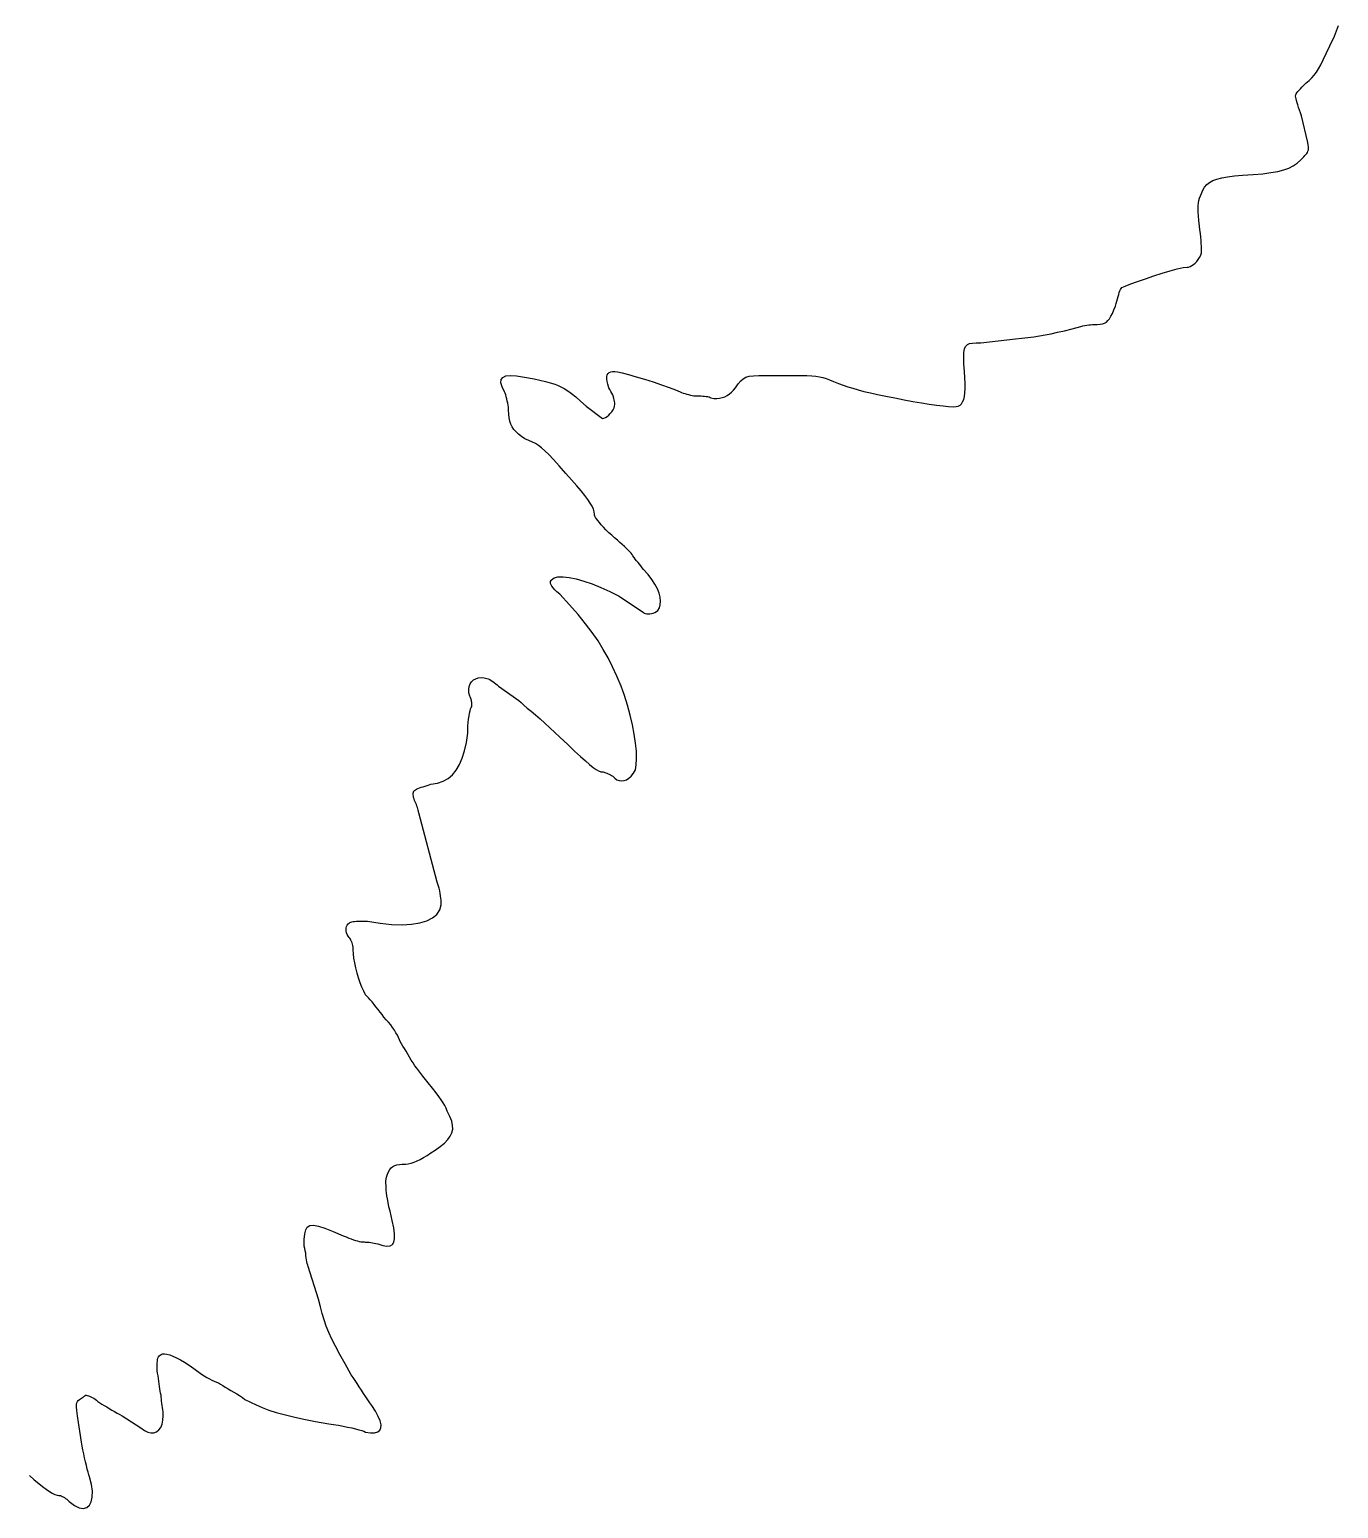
# Model space of a CAD drawing. Extents: x 0.1 to 12, y 0.1 to 13.2.
# Drawn here: x 5.993 to 7.916, y 1.566 to 3.74 of the extents above; entities that cross this region are included whole.
import ezdxf

# ---------------------------------------------------------------- set-up
doc = ezdxf.new("R2010")
doc.units = 0
doc.layers.get('0').update_dxf_attribs({"color": 5, "linetype": 'CONTINUOUS'})

msp = doc.modelspace()

# ---------------------------------------------------------------- linework, layer by layer
at = {"linetype": 'CONTINUOUS'}
msp.add_lwpolyline([(5.9927, 1.6148), (5.9998, 1.6086), (6.0062, 1.6032), (6.012, 1.5986), (6.0173, 1.5946), (6.022, 1.5914), (6.0261, 1.5888), (6.0299, 1.587), (6.0332, 1.5859), (6.036, 1.5856), (6.037, 1.5855), (6.0382, 1.5852), (6.0395, 1.5848), (6.0409, 1.5841), (6.0424, 1.5833), (6.044, 1.5823), (6.0457, 1.5812), (6.0475, 1.5798), (6.0492, 1.5783), (6.0511, 1.5766), (6.0588, 1.5707), (6.0657, 1.5674), (6.0717, 1.5664), (6.0768, 1.5676), (6.0807, 1.571), (6.0835, 1.5761), (6.085, 1.5831), (6.0852, 1.5916), (6.0839, 1.6015), (6.0811, 1.6126), (6.0801, 1.6157), (6.079, 1.6197), (6.0777, 1.6242), (6.0764, 1.6293), (6.0751, 1.6348), (6.0737, 1.6405), (6.0724, 1.6464), (6.0712, 1.6523), (6.0701, 1.6581), (6.0691, 1.6637), (6.0666, 1.6799), (6.0647, 1.6927), (6.0633, 1.7026), (6.0624, 1.7101), (6.0619, 1.7155), (6.0619, 1.7192), (6.0624, 1.7218), (6.0632, 1.7236), (6.0644, 1.7251), (6.0661, 1.7267), (6.0678, 1.7276), (6.0693, 1.7285), (6.0707, 1.7293), (6.0718, 1.7301), (6.0728, 1.7309), (6.0736, 1.7315), (6.0743, 1.732), (6.0747, 1.7324), (6.0751, 1.7327), (6.0762, 1.7326), (6.0775, 1.7324), (6.0792, 1.7319), (6.081, 1.7313), (6.083, 1.7305), (6.085, 1.7295), (6.0871, 1.7283), (6.0892, 1.727), (6.0912, 1.7254), (6.0931, 1.7237), (6.096, 1.7218), (6.0991, 1.7198), (6.1026, 1.7177), (6.1062, 1.7155), (6.11, 1.7132), (6.1139, 1.711), (6.1178, 1.7088), (6.1216, 1.7066), (6.1254, 1.7046), (6.1291, 1.7027), (6.1562, 1.6847), (6.1615, 1.6809), (6.1665, 1.6785), (6.1712, 1.6774), (6.1756, 1.6776), (6.1794, 1.679), (6.1828, 1.6817), (6.1855, 1.6854), (6.1875, 1.6902), (6.1887, 1.696), (6.1892, 1.7027), (6.1891, 1.7055), (6.1889, 1.7084), (6.1885, 1.7115), (6.1881, 1.7146), (6.1877, 1.7177), (6.1872, 1.7209), (6.1868, 1.724), (6.1865, 1.727), (6.1863, 1.73), (6.1862, 1.7327), (6.1854, 1.7356), (6.1847, 1.7388), (6.1841, 1.7422), (6.1836, 1.7458), (6.1832, 1.7496), (6.1827, 1.7535), (6.1822, 1.7574), (6.1817, 1.7613), (6.181, 1.7651), (6.1802, 1.7688), (6.1802, 1.773), (6.1802, 1.7767), (6.1803, 1.78), (6.1806, 1.7829), (6.1809, 1.7853), (6.1815, 1.7874), (6.1822, 1.7891), (6.1833, 1.7906), (6.1846, 1.7918), (6.1862, 1.7928), (6.1883, 1.7934), (6.1912, 1.7935), (6.1947, 1.793), (6.1988, 1.7919), (6.2035, 1.7902), (6.2087, 1.7878), (6.2144, 1.7848), (6.2206, 1.7812), (6.2272, 1.7768), (6.2342, 1.7718), (6.2379, 1.7691), (6.2417, 1.7664), (6.2456, 1.7638), (6.2495, 1.7614), (6.2534, 1.759), (6.2572, 1.7569), (6.2608, 1.7549), (6.2642, 1.7532), (6.2674, 1.7518), (6.2703, 1.7508), (6.2732, 1.7489), (6.2766, 1.7468), (6.2804, 1.7446), (6.2844, 1.7423), (6.2887, 1.7399), (6.293, 1.7373), (6.2973, 1.7348), (6.3015, 1.7321), (6.3055, 1.7294), (6.3093, 1.7267), (6.3175, 1.7224), (6.3259, 1.7184), (6.3348, 1.7146), (6.3444, 1.711), (6.3551, 1.7076), (6.367, 1.7042), (6.3805, 1.7009), (6.3957, 1.6976), (6.4129, 1.6942), (6.4324, 1.6907), (6.4396, 1.6897), (6.4467, 1.6886), (6.4536, 1.6873), (6.4601, 1.686), (6.4662, 1.6847), (6.4718, 1.6833), (6.4767, 1.682), (6.4809, 1.6808), (6.4842, 1.6797), (6.4865, 1.6787), (6.4939, 1.6775), (6.4998, 1.6776), (6.5043, 1.6788), (6.5074, 1.6812), (6.509, 1.6847), (6.5092, 1.6893), (6.5079, 1.6949), (6.5052, 1.7015), (6.5011, 1.7092), (6.4955, 1.7177), (6.4927, 1.7216), (6.4898, 1.7259), (6.4867, 1.7305), (6.4836, 1.7353), (6.4805, 1.7402), (6.4773, 1.7452), (6.4742, 1.75), (6.4712, 1.7546), (6.4683, 1.7589), (6.4655, 1.7628), (6.4563, 1.7787), (6.4486, 1.7925), (6.4422, 1.8046), (6.4369, 1.8153), (6.4324, 1.8251), (6.4287, 1.8343), (6.4255, 1.8434), (6.4227, 1.8528), (6.4201, 1.8628), (6.4174, 1.8739), (6.4024, 1.9219), (6.4016, 1.9239), (6.4009, 1.9262), (6.4004, 1.9288), (6.3999, 1.9316), (6.3994, 1.9347), (6.3989, 1.9379), (6.3985, 1.9413), (6.3979, 1.9448), (6.3972, 1.9483), (6.3964, 1.952), (6.3965, 1.9618), (6.3971, 1.9697), (6.3985, 1.9756), (6.4009, 1.9797), (6.4047, 1.982), (6.41, 1.9824), (6.4173, 1.9811), (6.4268, 1.9781), (6.4387, 1.9734), (6.4535, 1.967), (6.4578, 1.9653), (6.4618, 1.9637), (6.4654, 1.9624), (6.4688, 1.9612), (6.4718, 1.9602), (6.4746, 1.9594), (6.4772, 1.9588), (6.4795, 1.9583), (6.4816, 1.9581), (6.4835, 1.958), (6.4846, 1.958), (6.486, 1.9579), (6.4877, 1.9579), (6.4896, 1.9578), (6.4917, 1.9576), (6.4941, 1.9573), (6.4966, 1.9569), (6.4992, 1.9564), (6.5018, 1.9558), (6.5045, 1.955), (6.5119, 1.9528), (6.5179, 1.9519), (6.5226, 1.9523), (6.526, 1.9541), (6.5282, 1.9576), (6.5291, 1.9627), (6.529, 1.9697), (6.5279, 1.9787), (6.5257, 1.9897), (6.5225, 2.003), (6.5209, 2.0098), (6.5196, 2.0158), (6.5186, 2.0211), (6.5178, 2.0258), (6.5173, 2.03), (6.5169, 2.0339), (6.5167, 2.0376), (6.5166, 2.0411), (6.5165, 2.0445), (6.5165, 2.048), (6.5175, 2.0531), (6.5187, 2.0575), (6.5202, 2.0612), (6.522, 2.0643), (6.524, 2.0668), (6.5265, 2.0688), (6.5293, 2.0703), (6.5326, 2.0713), (6.5363, 2.0719), (6.5405, 2.0721), (6.545, 2.0723), (6.5493, 2.0728), (6.5536, 2.0738), (6.5579, 2.0751), (6.5623, 2.077), (6.5669, 2.0792), (6.5718, 2.0819), (6.577, 2.0851), (6.5825, 2.0889), (6.5886, 2.0931), (6.5961, 2.0983), (6.6023, 2.1033), (6.6072, 2.1083), (6.6109, 2.1132), (6.6134, 2.1182), (6.6145, 2.1236), (6.6144, 2.1293), (6.6131, 2.1356), (6.6105, 2.1425), (6.6066, 2.1502), (6.6048, 2.1544), (6.6028, 2.1584), (6.6005, 2.1625), (6.5977, 2.1667), (6.5942, 2.1715), (6.59, 2.1772), (6.5847, 2.1839), (6.5784, 2.1919), (6.5707, 2.2016), (6.5616, 2.2132), (6.5589, 2.217), (6.5562, 2.221), (6.5535, 2.2252), (6.5509, 2.2296), (6.5484, 2.2339), (6.546, 2.2381), (6.5437, 2.2421), (6.5415, 2.2459), (6.5394, 2.2493), (6.5375, 2.2523), (6.5365, 2.2551), (6.535, 2.2583), (6.5333, 2.2617), (6.5312, 2.2654), (6.5289, 2.2691), (6.5263, 2.273), (6.5234, 2.2769), (6.5203, 2.2808), (6.517, 2.2846), (6.5135, 2.2883), (6.5107, 2.292), (6.5078, 2.2958), (6.5048, 2.2996), (6.5018, 2.3034), (6.4989, 2.3071), (6.496, 2.3106), (6.4933, 2.3138), (6.4907, 2.3167), (6.4885, 2.3193), (6.4865, 2.3213), (6.4838, 2.3263), (6.4812, 2.3322), (6.4786, 2.3388), (6.4763, 2.3459), (6.4741, 2.3532), (6.4722, 2.3607), (6.4707, 2.368), (6.4695, 2.375), (6.4687, 2.3816), (6.4685, 2.3874), (6.4684, 2.3893), (6.4681, 2.3913), (6.4677, 2.3934), (6.4672, 2.3955), (6.4666, 2.3975), (6.4659, 2.3995), (6.4651, 2.4013), (6.4642, 2.403), (6.4634, 2.4043), (6.4625, 2.4054), (6.4608, 2.4074), (6.4596, 2.4096), (6.4587, 2.412), (6.4581, 2.4145), (6.458, 2.417), (6.4581, 2.4195), (6.4587, 2.4217), (6.4596, 2.4237), (6.4608, 2.4253), (6.4625, 2.4264), (6.4635, 2.4272), (6.4647, 2.4279), (6.4662, 2.4284), (6.4681, 2.4288), (6.4703, 2.4291), (6.4731, 2.4292), (6.4763, 2.4293), (6.4801, 2.4294), (6.4844, 2.4294), (6.4895, 2.4294), (6.5078, 2.4264), (6.5247, 2.4247), (6.5401, 2.4242), (6.5539, 2.4249), (6.5661, 2.4268), (6.5764, 2.4299), (6.5848, 2.4341), (6.5913, 2.4394), (6.5955, 2.4459), (6.5976, 2.4535), (6.5976, 2.4554), (6.5976, 2.4577), (6.5974, 2.4604), (6.5972, 2.4634), (6.5968, 2.4666), (6.5963, 2.4701), (6.5955, 2.4739), (6.5945, 2.4779), (6.5932, 2.4821), (6.5916, 2.4865), (6.5646, 2.5886), (6.5645, 2.5897), (6.5642, 2.591), (6.5638, 2.5927), (6.5633, 2.5945), (6.5627, 2.5965), (6.562, 2.5985), (6.5612, 2.6006), (6.5603, 2.6027), (6.5595, 2.6047), (6.5586, 2.6066), (6.5578, 2.6091), (6.5571, 2.6113), (6.5567, 2.6133), (6.5564, 2.6149), (6.5563, 2.6164), (6.5564, 2.6176), (6.5567, 2.6188), (6.5571, 2.6198), (6.5578, 2.6207), (6.5586, 2.6216), (6.5597, 2.6225), (6.5614, 2.6234), (6.5634, 2.6243), (6.5657, 2.6252), (6.5683, 2.6261), (6.5711, 2.627), (6.574, 2.6279), (6.5769, 2.6288), (6.5798, 2.6297), (6.5826, 2.6306), (6.592, 2.6322), (6.6003, 2.635), (6.6077, 2.6391), (6.6142, 2.6445), (6.6197, 2.6513), (6.6245, 2.6594), (6.6286, 2.6689), (6.6319, 2.6797), (6.6346, 2.692), (6.6366, 2.7057), (6.6367, 2.7111), (6.637, 2.7164), (6.6374, 2.7215), (6.6379, 2.7264), (6.6385, 2.7309), (6.6392, 2.7349), (6.64, 2.7384), (6.6409, 2.7413), (6.6417, 2.7434), (6.6426, 2.7447), (6.6426, 2.7465), (6.6426, 2.748), (6.6426, 2.7495), (6.6425, 2.7509), (6.6423, 2.7523), (6.642, 2.7536), (6.6416, 2.755), (6.6411, 2.7565), (6.6405, 2.758), (6.6396, 2.7598), (6.6384, 2.765), (6.6381, 2.7698), (6.6387, 2.7741), (6.6401, 2.7779), (6.6423, 2.7812), (6.6451, 2.7838), (6.6484, 2.7857), (6.6521, 2.7869), (6.6563, 2.7872), (6.6607, 2.7868), (6.6626, 2.7866), (6.6646, 2.7861), (6.6667, 2.7853), (6.6689, 2.7843), (6.6712, 2.783), (6.6734, 2.7816), (6.6756, 2.78), (6.6778, 2.7783), (6.6798, 2.7766), (6.6817, 2.7748), (6.7117, 2.7538), (6.7149, 2.7507), (6.7191, 2.747), (6.7241, 2.7426), (6.7298, 2.7378), (6.7361, 2.7324), (6.7428, 2.7265), (6.7499, 2.7203), (6.7572, 2.7137), (6.7645, 2.7068), (6.7718, 2.6997), (6.7835, 2.6888), (6.7936, 2.6794), (6.8022, 2.6715), (6.8095, 2.6649), (6.8157, 2.6595), (6.8209, 2.6554), (6.8252, 2.6523), (6.8289, 2.6502), (6.832, 2.649), (6.8348, 2.6486), (6.8358, 2.6486), (6.837, 2.6483), (6.8383, 2.6479), (6.8397, 2.6474), (6.8412, 2.6468), (6.8428, 2.646), (6.8445, 2.6453), (6.8463, 2.6444), (6.848, 2.6435), (6.8498, 2.6426), (6.8527, 2.6395), (6.8559, 2.6372), (6.8593, 2.6359), (6.8628, 2.6354), (6.8664, 2.6359), (6.87, 2.6372), (6.8735, 2.6395), (6.8769, 2.6426), (6.88, 2.6467), (6.8829, 2.6517), (6.8842, 2.659), (6.8847, 2.6682), (6.8844, 2.679), (6.8833, 2.6911), (6.8814, 2.7042), (6.8788, 2.718), (6.8755, 2.7323), (6.8715, 2.7467), (6.867, 2.7609), (6.8619, 2.7748), (6.8556, 2.7895), (6.8493, 2.8032), (6.8428, 2.8163), (6.8358, 2.8288), (6.8281, 2.8412), (6.8195, 2.8537), (6.8098, 2.8665), (6.7987, 2.88), (6.7861, 2.8944), (6.7718, 2.9099), (6.7677, 2.9133), (6.7645, 2.9164), (6.762, 2.9192), (6.7602, 2.9216), (6.759, 2.9238), (6.7584, 2.9257), (6.7582, 2.9273), (6.7584, 2.9287), (6.759, 2.9299), (6.7598, 2.9309), (6.7635, 2.9338), (6.7692, 2.9354), (6.7766, 2.9356), (6.7856, 2.9346), (6.7958, 2.9324), (6.8071, 2.9292), (6.8193, 2.925), (6.8321, 2.9198), (6.8454, 2.9137), (6.8589, 2.9069), (6.8949, 2.8829), (6.896, 2.8821), (6.8977, 2.8815), (6.8996, 2.8811), (6.9019, 2.8809), (6.9043, 2.881), (6.9068, 2.8814), (6.9093, 2.882), (6.9117, 2.883), (6.9139, 2.8843), (6.9159, 2.8859), (6.9182, 2.8898), (6.9195, 2.8944), (6.9199, 2.8996), (6.9193, 2.9053), (6.9178, 2.9114), (6.9153, 2.9179), (6.9117, 2.9247), (6.9072, 2.9316), (6.9016, 2.9388), (6.8949, 2.9459), (6.893, 2.9487), (6.891, 2.9513), (6.8889, 2.954), (6.8868, 2.9566), (6.8848, 2.9591), (6.8828, 2.9615), (6.881, 2.9638), (6.8793, 2.966), (6.878, 2.9681), (6.8769, 2.97), (6.8749, 2.972), (6.8726, 2.9742), (6.8699, 2.9768), (6.867, 2.9797), (6.8637, 2.9827), (6.8602, 2.986), (6.8565, 2.9893), (6.8525, 2.9928), (6.8483, 2.9964), (6.8438, 3), (6.8396, 3.0043), (6.8359, 3.0083), (6.8327, 3.0119), (6.83, 3.0151), (6.8277, 3.018), (6.8259, 3.0205), (6.8245, 3.0227), (6.8236, 3.0245), (6.823, 3.0259), (6.8228, 3.027), (6.8225, 3.0307), (6.8213, 3.0347), (6.8194, 3.0391), (6.8167, 3.0438), (6.8131, 3.0492), (6.8086, 3.0551), (6.8031, 3.0618), (6.7967, 3.0693), (6.7893, 3.0777), (6.7808, 3.0871), (6.7709, 3.0985), (6.7627, 3.1077), (6.7559, 3.1149), (6.7501, 3.1206), (6.7451, 3.125), (6.7406, 3.1284), (6.7362, 3.1311), (6.7316, 3.1334), (6.7265, 3.1357), (6.7207, 3.1381), (6.7157, 3.1417), (6.7113, 3.1451), (6.7076, 3.1485), (6.7045, 3.1521), (6.702, 3.1558), (6.7, 3.1598), (6.6985, 3.1641), (6.6975, 3.1689), (6.6969, 3.1742), (6.6967, 3.1802), (6.6966, 3.1822), (6.6964, 3.1847), (6.696, 3.1875), (6.6955, 3.1906), (6.6948, 3.1937), (6.6941, 3.1968), (6.6933, 3.1999), (6.6925, 3.2027), (6.6916, 3.2052), (6.6907, 3.2072), (6.6871, 3.2146), (6.6854, 3.2206), (6.6857, 3.2252), (6.688, 3.2285), (6.6926, 3.2305), (6.6993, 3.2312), (6.7085, 3.2307), (6.72, 3.229), (6.7341, 3.2262), (6.7508, 3.2222), (6.7575, 3.2205), (6.7633, 3.2188), (6.7686, 3.2169), (6.7736, 3.2147), (6.7785, 3.2121), (6.7836, 3.2088), (6.7891, 3.2048), (6.7953, 3.1997), (6.8025, 3.1936), (6.8108, 3.1862), (6.8348, 3.1682), (6.8368, 3.1685), (6.839, 3.1695), (6.8414, 3.171), (6.8438, 3.173), (6.8461, 3.1753), (6.8482, 3.1779), (6.8501, 3.1807), (6.8516, 3.1835), (6.8525, 3.1864), (6.8529, 3.1892), (6.8528, 3.1911), (6.8525, 3.1931), (6.852, 3.1953), (6.8514, 3.1976), (6.8506, 3.2001), (6.8496, 3.2026), (6.8484, 3.2052), (6.8471, 3.2078), (6.8456, 3.2105), (6.8438, 3.2132), (6.8423, 3.2183), (6.8413, 3.2226), (6.8409, 3.2264), (6.841, 3.2294), (6.8416, 3.232), (6.8428, 3.234), (6.8445, 3.2355), (6.8467, 3.2365), (6.8495, 3.237), (6.8529, 3.2372), (6.8565, 3.2366), (6.8634, 3.235), (6.8728, 3.2325), (6.8841, 3.2293), (6.8964, 3.2256), (6.9091, 3.2217), (6.9214, 3.2177), (6.9326, 3.2138), (6.942, 3.2102), (6.9489, 3.2072), (6.9509, 3.2063), (6.9532, 3.2054), (6.9557, 3.2046), (6.9583, 3.2038), (6.961, 3.2031), (6.9637, 3.2024), (6.9663, 3.2019), (6.9687, 3.2015), (6.971, 3.2013), (6.973, 3.2012), (6.9749, 3.2012), (6.9772, 3.2012), (6.9796, 3.2011), (6.9821, 3.201), (6.9846, 3.2008), (6.987, 3.2005), (6.9893, 3.2002), (6.9912, 3.1997), (6.9928, 3.199), (6.994, 3.1982), (6.9984, 3.1976), (7.0026, 3.1974), (7.0067, 3.1978), (7.0106, 3.1987), (7.0143, 3.2001), (7.0178, 3.2019), (7.0211, 3.2041), (7.0243, 3.2067), (7.0272, 3.2098), (7.03, 3.2132), (7.0342, 3.2188), (7.0378, 3.2232), (7.0414, 3.2264), (7.0454, 3.2286), (7.0503, 3.2301), (7.0564, 3.2309), (7.0642, 3.2313), (7.0741, 3.2314), (7.0866, 3.2313), (7.1021, 3.2312), (7.1152, 3.2312), (7.126, 3.2312), (7.1349, 3.231), (7.1422, 3.2306), (7.1483, 3.2301), (7.1536, 3.2293), (7.1584, 3.2281), (7.1632, 3.2266), (7.1684, 3.2247), (7.1742, 3.2222), (7.1812, 3.2196), (7.1882, 3.2171), (7.1951, 3.2148), (7.2024, 3.2125), (7.2102, 3.2102), (7.2187, 3.2079), (7.2282, 3.2057), (7.2387, 3.2033), (7.2507, 3.2008), (7.2643, 3.1982), (7.2777, 3.1956), (7.2907, 3.1932), (7.3031, 3.1911), (7.3148, 3.1892), (7.3255, 3.1877), (7.335, 3.1865), (7.3431, 3.1858), (7.3497, 3.1854), (7.3545, 3.1856), (7.3574, 3.1862), (7.3599, 3.1875), (7.362, 3.1895), (7.3638, 3.1923), (7.3653, 3.1959), (7.3664, 3.2005), (7.3671, 3.2059), (7.3674, 3.2122), (7.3674, 3.2195), (7.3671, 3.2279), (7.3664, 3.2372), (7.3657, 3.2486), (7.3654, 3.2578), (7.3657, 3.2649), (7.3666, 3.2702), (7.3682, 3.274), (7.3707, 3.2766), (7.374, 3.2781), (7.3784, 3.2789), (7.3838, 3.2792), (7.3904, 3.2793), (7.4414, 3.2853), (7.4509, 3.2862), (7.4598, 3.2872), (7.4683, 3.2882), (7.4766, 3.2895), (7.485, 3.2909), (7.4938, 3.2926), (7.5032, 3.2947), (7.5134, 3.2971), (7.5248, 3.3), (7.5375, 3.3033), (7.5403, 3.3041), (7.5432, 3.3048), (7.5461, 3.3053), (7.549, 3.3057), (7.5518, 3.3059), (7.5544, 3.3061), (7.5568, 3.3062), (7.5588, 3.3063), (7.5604, 3.3063), (7.5616, 3.3063), (7.5657, 3.3065), (7.5693, 3.3071), (7.5723, 3.3082), (7.575, 3.3098), (7.5773, 3.3119), (7.5795, 3.3147), (7.5816, 3.3182), (7.5838, 3.3224), (7.5861, 3.3275), (7.5886, 3.3333), (7.5895, 3.3369), (7.5904, 3.3405), (7.5913, 3.3439), (7.5922, 3.3472), (7.5931, 3.3502), (7.594, 3.353), (7.5949, 3.3555), (7.5958, 3.3575), (7.5967, 3.3592), (7.5976, 3.3604), (7.6028, 3.3627), (7.6108, 3.3658), (7.6208, 3.3695), (7.6323, 3.3735), (7.6445, 3.3776), (7.6568, 3.3815), (7.6686, 3.385), (7.6791, 3.3878), (7.6877, 3.3897), (7.6937, 3.3904), (7.6957, 3.3906), (7.6979, 3.3914), (7.7003, 3.3927), (7.7028, 3.3943), (7.7053, 3.3964), (7.7077, 3.3988), (7.71, 3.4016), (7.7119, 3.4046), (7.7136, 3.4079), (7.7147, 3.4114), (7.7147, 3.4127), (7.7147, 3.4149), (7.7146, 3.4178), (7.7145, 3.4213), (7.7143, 3.4253), (7.7141, 3.4298), (7.7137, 3.4346), (7.7132, 3.4398), (7.7125, 3.4451), (7.7117, 3.4505), (7.7109, 3.4588), (7.7103, 3.4658), (7.7099, 3.4718), (7.7097, 3.4769), (7.7098, 3.4812), (7.7102, 3.485), (7.7108, 3.4885), (7.7118, 3.4918), (7.7131, 3.495), (7.7147, 3.4985), (7.7167, 3.5036), (7.7192, 3.5079), (7.7224, 3.5117), (7.7263, 3.5149), (7.7312, 3.5176), (7.7372, 3.5199), (7.7444, 3.5218), (7.753, 3.5233), (7.763, 3.5245), (7.7748, 3.5255), (7.7908, 3.5265), (7.8046, 3.5278), (7.8166, 3.5293), (7.8268, 3.5311), (7.8356, 3.5334), (7.8431, 3.5361), (7.8496, 3.5393), (7.8552, 3.5431), (7.8602, 3.5475), (7.8649, 3.5526), (7.8666, 3.5543), (7.8681, 3.5559), (7.8694, 3.5575), (7.8704, 3.5591), (7.8712, 3.5608), (7.8718, 3.5627), (7.872, 3.5649), (7.872, 3.5673), (7.8716, 3.5702), (7.8709, 3.5736), (7.8619, 3.6126), (7.8601, 3.617), (7.8586, 3.6212), (7.8573, 3.6252), (7.8561, 3.6288), (7.8551, 3.6321), (7.8543, 3.6351), (7.8537, 3.6377), (7.8532, 3.6398), (7.8529, 3.6415), (7.8529, 3.6426), (7.8531, 3.6437), (7.8538, 3.6451), (7.855, 3.6467), (7.8564, 3.6486), (7.8581, 3.6505), (7.86, 3.6526), (7.862, 3.6547), (7.864, 3.6568), (7.866, 3.6588), (7.8679, 3.6607), (7.8728, 3.6649), (7.8769, 3.6687), (7.8803, 3.6726), (7.8835, 3.6768), (7.8866, 3.6817), (7.8899, 3.6877), (7.8936, 3.6951), (7.898, 3.7044), (7.9034, 3.7158), (7.9099, 3.7297), (7.9159, 3.7454)], dxfattribs=at)

doc.saveas('drawing.dxf')
